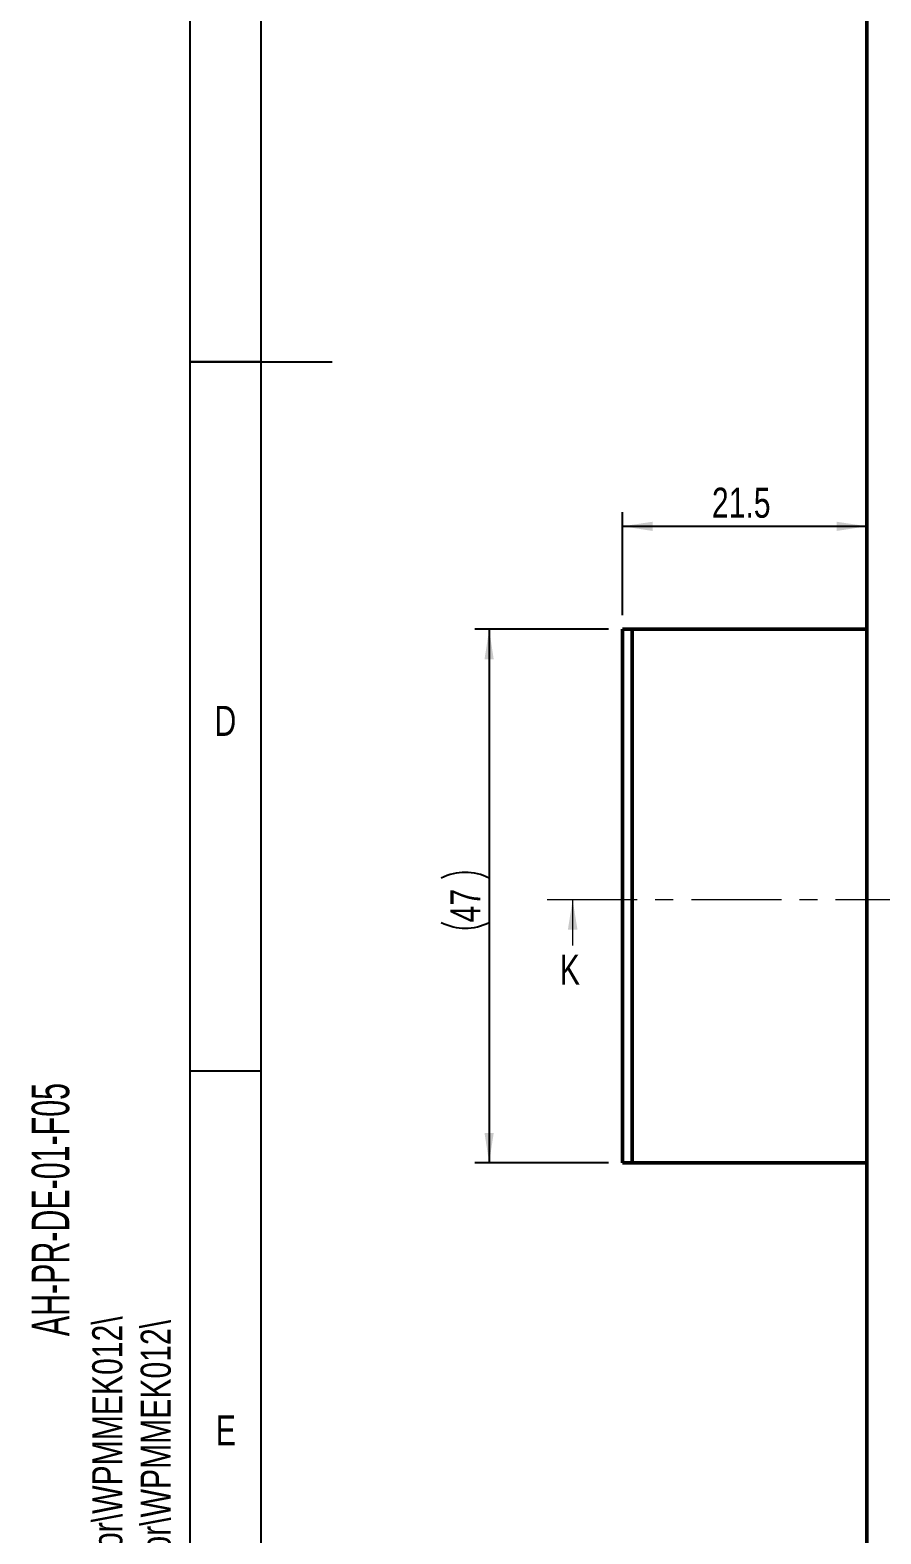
# Model space of a CAD drawing. Header units: millimetres. Extents: x 4 to 420, y 5 to 292.
# Drawn here: x 3.7 to 63.7, y 65.9 to 171.9 of the extents above; entities that cross this region are included whole.
import ezdxf

# ---------------------------------------------------------------- set-up
doc = ezdxf.new("R2010")
doc.units = ezdxf.units.MM
doc.linetypes.add('CENTER', pattern=[10.16, 6.35, -1.27, 1.27, -1.27])
doc.layers.add('FORMAT', color=7, linetype='Continuous')
doc.styles.add('SLDTEXTSTYLE0', font='TXT', dxfattribs={"width": 0.75})
doc.styles.add('SLDTEXTSTYLE1', font='TXT', dxfattribs={"width": 0.666667})
doc.styles.add('SLDTEXTSTYLE2', font='TXT', dxfattribs={"width": 0.605})
doc.dimstyles.new('SLDDIMSTYLE0', dxfattribs={"dimtxt": 2.116667, "dimasz": 2.116667, "dimexe": 0, "dimexo": 0.0625, "dimgap": 0.529167, "dimtad": 1, "dimlfac": 1.25, "dimrnd": 1e-09, "dimzin": 12, "dimdsep": 46, "dimtxsty": 'SLDTEXTSTYLE0', "dimsah": 1, "dimcen": 0.09, "dimadec": 0, "dimazin": 3, "dimtfac": 1, "dimtofl": 0, "dimtmove": 0, "dimatfit": 3, "dimfxl": 1, "dimfrac": 2, "dimtolj": 1, "dimtzin": 12, "dimarcsym": 0})
doc.dimstyles.new('SLDDIMSTYLE2', dxfattribs={"dimtxt": 2.116667, "dimasz": 2.116667, "dimexe": 0, "dimexo": 0.0625, "dimgap": 0.529167, "dimtad": 1, "dimdec": 1, "dimlfac": 1.25, "dimrnd": 1e-09, "dimzin": 12, "dimdsep": 46, "dimtxsty": 'SLDTEXTSTYLE0', "dimsah": 1, "dimcen": 0.09, "dimadec": 0, "dimazin": 3, "dimtfac": 1, "dimtdec": 1, "dimtofl": 0, "dimtmove": 0, "dimatfit": 3, "dimfxl": 1, "dimfrac": 2, "dimtolj": 1, "dimtzin": 12, "dimarcsym": 0})

# ---------------------------------------------------------------- blocks, each defined once
blk = doc.blocks.new('SW_NOTE_0')
at = {"layer": 'FORMAT', "color": 0, "char_height": 2.6458, "attachment_point": 1, "rotation": 90}
for s, insert, style in [('AH-PR-DE-01-F05', (-3.44, 74.57), 'SLDTEXTSTYLE2'), ('Issue Date: 01.01.2018   /   Issue No.:   4    /', (-3.41, 0), 'SLDTEXTSTYLE1')]:
    blk.add_mtext(s, dxfattribs=dict(at, insert=insert, style=style))
blk = doc.blocks.new('_D_2')
at = {"layer": 'FORMAT'}
for p, q in [((44.46, 129.64), (35.06, 129.64)), ((36.06, 129.64), (36.06, 92.04)), ((44.46, 92.04), (35.06, 92.04))]:
    blk.add_line(p, q, dxfattribs=at)
for centre, start, end in [((34.37, 108.75), 63.4349, 116.5651), ((34.37, 112.34), 243.4349, 296.5651)]:
    blk.add_arc(centre, 3.76, start, end, dxfattribs=at)
for points in [[(36.06, 129.64), (35.73, 127.52), (36.38, 127.52)], [(36.06, 92.04), (36.38, 94.15), (35.73, 94.15)]]:
    blk.add_solid(points, dxfattribs=at)
at = {"layer": 'FORMAT', "insert": (33.33, 108.98), "char_height": 2.117, "attachment_point": 1, "rotation": 90, "style": 'SLDTEXTSTYLE0'}
blk.add_mtext('47', dxfattribs=at)
blk = doc.blocks.new('_D_3')
at = {"layer": 'FORMAT'}
for p, q in [((45.46, 130.64), (45.46, 137.9)), ((45.46, 136.9), (62.66, 136.9))]:
    blk.add_line(p, q, dxfattribs=at)
for points in [[(45.46, 136.9), (47.57, 136.57), (47.57, 137.22)], [(62.66, 136.9), (60.54, 137.22), (60.54, 136.57)]]:
    blk.add_solid(points, dxfattribs=at)
at = {"layer": 'FORMAT', "insert": (51.75, 139.62), "char_height": 2.117, "attachment_point": 1, "style": 'SLDTEXTSTYLE0'}
blk.add_mtext('21.5', dxfattribs=at)
blk = doc.blocks.new('_D_7')
at = {"layer": 'FORMAT', "color": 7}
for p, q in [((98.26, 84.76), (98.26, 25.2)), ((62.66, 39.76), (62.66, 25.2)), ((98.26, 26.2), (62.66, 26.2))]:
    blk.add_line(p, q, dxfattribs=at)
for centre, start, end in [((79.56, 27.88), 153.4349, 206.5651), ((77.42, 27.88), 333.4349, 26.5651)]:
    blk.add_arc(centre, 3.76, start, end, dxfattribs=at)
for points in [[(62.66, 26.2), (64.77, 25.88), (64.77, 26.53)], [(98.26, 26.2), (96.14, 26.53), (96.14, 25.88)]]:
    blk.add_solid(points, dxfattribs=at)
at = {"layer": 'FORMAT', "color": 7, "insert": (76.19, 28.93), "char_height": 2.117, "attachment_point": 1, "style": 'SLDTEXTSTYLE0'}
blk.add_mtext('B.S.', dxfattribs=at)

msp = doc.modelspace()

# ---------------------------------------------------------------- linework, layer by layer
at = {"color": 7, "linetype": 'Continuous', "lineweight": 25}
for p, q in [((15, 5), (15, 292)), ((20, 10), (20, 287)), ((14.999, 148.5), (25.001, 148.5)), ((20, 148.5), (15, 148.5)), ((20, 98.5), (15, 98.5))]:
    msp.add_line(p, q, dxfattribs=at)
at = {"color": 7, "linetype": 'Continuous', "lineweight": 50}
for p, q in [((62.6573, 40.7577), (62.6573, 232.7577)), ((45.4573, 129.6377), (45.4573, 92.0377)), ((46.1436, 129.6377), (45.4573, 129.6377)), ((46.1436, 129.6377), (46.1436, 92.0377)), ((62.6573, 129.6377), (46.1436, 129.6377)), ((46.1436, 92.0377), (45.4573, 92.0377)), ((62.6573, 92.0377), (46.1436, 92.0377))]:
    msp.add_line(p, q, dxfattribs=at)
at = {"color": 7, "linetype": 'CENTER', "lineweight": 18}
msp.add_line((66.8127, 110.5834), (39.9412, 110.5834), dxfattribs=at)
at = {"color": 7, "linetype": 'Continuous', "lineweight": 18}
msp.add_line((41.9412, 107.366), (41.9412, 110.5834), dxfattribs=at)
msp.add_solid([(41.9412, 110.5834), (41.6026, 108.4667), (42.2799, 108.4667)], dxfattribs=at)

# ---------------------------------------------------------------- block references
at = {"layer": 'FORMAT', "color": 7}
msp.add_blockref('SW_NOTE_0', (7.2676, 5.2557), dxfattribs=at)

# ---------------------------------------------------------------- texts
at = {"color": 7, "linetype": 'Continuous', "lineweight": 0, "char_height": 2.1167, "attachment_point": 2, "style": 'SLDTEXTSTYLE0'}
for s, insert in [('D', (17.4748, 124.2463)), ('E', (17.5042, 74.2463))]:
    msp.add_mtext(s, dxfattribs=dict(at, insert=insert))
at = {"color": 7, "linetype": 'Continuous', "insert": (41.039, 106.7167), "char_height": 2.1167, "attachment_point": 1, "style": 'SLDTEXTSTYLE0'}
msp.add_mtext('K', dxfattribs=at)
at = {"layer": 'FORMAT', "char_height": 2.116667, "attachment_point": 1, "rotation": 90, "style": 'SLDTEXTSTYLE0'}
for insert in [(8.0934, 29.5551), (11.5072, 29.3026)]:
    msp.add_mtext('D:\\\\ASG\\\\01 WIP\\\\82-ME-Mortise Exterior\\\\WPMMEK012\\\\', dxfattribs=dict(at, insert=insert))

# ---------------------------------------------------------------- dimensions: what is measured, and where the dimension line sits
at = {"layer": 'FORMAT'}
dim = msp.add_linear_dim(base=(62.6573, 136.8957), p1=(45.4573, 129.6377), p2=(62.6573, 232.7577), dimstyle='SLDDIMSTYLE2', dxfattribs=at)
dim.commit()
dim.dimension.update_dxf_attribs({"geometry": '_D_3', "text_midpoint": (54.4906, 136.8957), "dimtype": 160})
dim = msp.add_linear_dim(base=(36.0557, 92.0377), p1=(45.4573, 129.6377), p2=(45.4573, 92.0377), angle=90, text='(<>)', dimstyle='SLDDIMSTYLE0', dxfattribs=at)
dim.commit()
dim.dimension.update_dxf_attribs({"geometry": '_D_2', "text_midpoint": (36.0557, 110.545), "dimtype": 160})
at = {"layer": 'FORMAT', "color": 7}
dim = msp.add_linear_dim(base=(62.6573, 26.2032), p1=(98.2573, 85.7577), p2=(62.6573, 40.7577), text='(B.S.)', dimstyle='SLDDIMSTYLE0', dxfattribs=at)
dim.commit()
dim.dimension.update_dxf_attribs({"geometry": '_D_7', "text_midpoint": (78.4855, 26.2032), "dimtype": 160})

doc.saveas('drawing.dxf')
